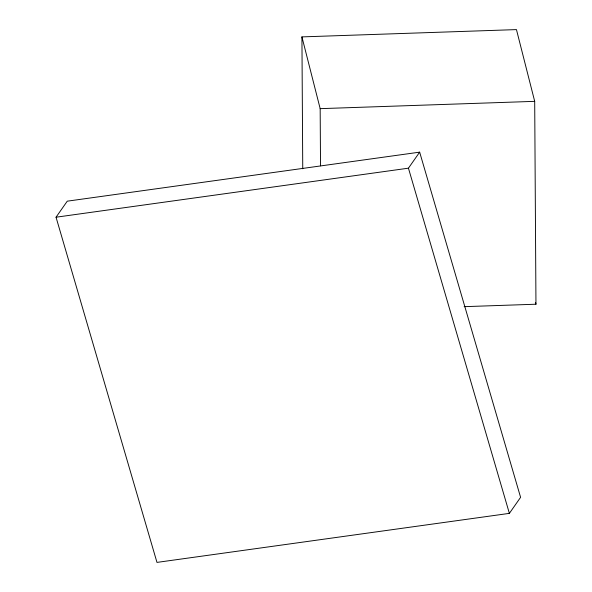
<?xml version="1.0" encoding="UTF-8"?>
<svg xmlns="http://www.w3.org/2000/svg" width="592" height="592" viewBox="0 0 592 592"><rect width="100%" height="100%" fill="white"/><g stroke="black" fill="none" stroke-linecap="round" stroke-linejoin="round"><path stroke-width="0.89" d="M56.04 217.212L67.259 201.176L419.654 152.151L520.597 497.332L509.379 513.368L156.976 562.4L56.04 217.212L408.443 168.18L419.654 152.151M302.749 168.764L301.927 36.896L516.453 29.6L534.694 101.35L535.96 304.221L464.143 306.663M301.927 36.896L320.168 108.654L534.694 101.35M408.443 168.18L509.379 513.368M535.508 302.445L535.96 304.221M320.168 108.654L320.524 165.827"/></g></svg>
